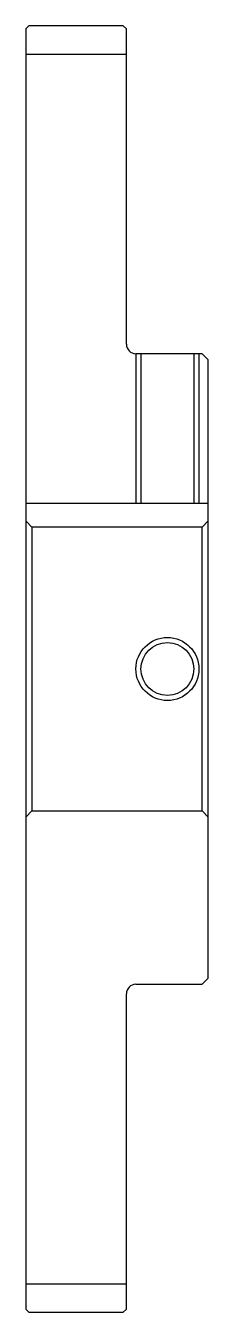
# Model space of a CAD drawing. Header units: metres. Extents: x 227 to 575, y 127 to 331.
# Drawn here: x 227.2 to 256.2, y 126.6 to 330.6 of the extents above.
import ezdxf

# ---------------------------------------------------------------- set-up
doc = ezdxf.new("R2010")
doc.units = ezdxf.units.M

msp = doc.modelspace()

# ---------------------------------------------------------------- linework, layer by layer
at = {"color": 4}
for p, q in [((227.152191, 326.054352), (243.152191, 326.054352)), ((227.152191, 254.854355), (256.152191, 254.854355)), ((228.152191, 251.054352), (228.152191, 206.054352)), ((255.152191, 251.054352), (256.152191, 252.054352)), ((255.152191, 206.054352), (256.152191, 205.054352)), ((227.152191, 131.054352), (243.152191, 131.054352))]:
    msp.add_line(p, q, dxfattribs=at)
for points in [[(243.152191, 280.054352), (243.152191, 330.054352), (242.652191, 330.554352), (227.652191, 330.554352), (227.152191, 330.054352), (227.152191, 205.054352)], [(244.652191, 278.554352), (244.652191, 254.854355)], [(244.652191, 178.554352), (255.152191, 178.554352), (256.152191, 179.554352), (256.152191, 277.554352), (255.152191, 278.554352), (244.652191, 278.554352)], [(245.462189, 278.554352), (245.462189, 254.854355)], [(253.842194, 278.554352), (253.842194, 254.854355)], [(254.652191, 278.554352), (254.652191, 254.854355)], [(227.152191, 205.054352), (228.152191, 206.054352), (255.152191, 206.054352), (255.152191, 251.054352), (228.152191, 251.054352), (227.152191, 252.054352)], [(227.152191, 205.054352), (227.152191, 127.054352), (227.652191, 126.554352), (242.652191, 126.554352), (243.152191, 127.054352), (243.152191, 177.054352)]]:
    msp.add_lwpolyline(points, dxfattribs=at)
at = {"color": 7}
msp.add_circle((249.652191, 228.554352), 5, dxfattribs=at)
at = {"color": 4}
msp.add_circle((249.652191, 228.554352), 4.19, dxfattribs=at)
for centre, start, end in [((244.652191, 280.054352), 180, 270), ((244.652191, 177.054352), 90, 180)]:
    msp.add_arc(centre, 1.5, start, end, dxfattribs=at)

doc.saveas('drawing.dxf')
